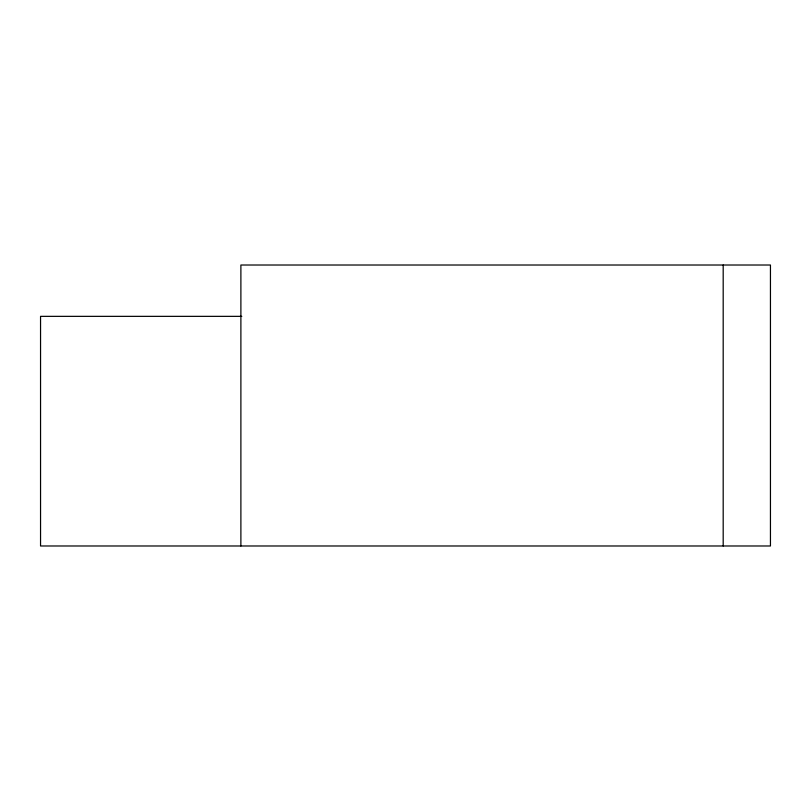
<?xml version="1.0" encoding="UTF-8"?>
<svg xmlns="http://www.w3.org/2000/svg" width="811" height="811" viewBox="0 0 811 811"><rect width="100%" height="100%" fill="white"/><g stroke="black" fill="none" stroke-linecap="round" stroke-linejoin="round"><path stroke-width="1.22" d="M241.79 316.351L40.55 316.351L40.55 545.985L770.45 545.985L770.45 265.015L240.887 265.015L240.887 545.985M723.189 265.015L723.189 545.985"/></g></svg>
